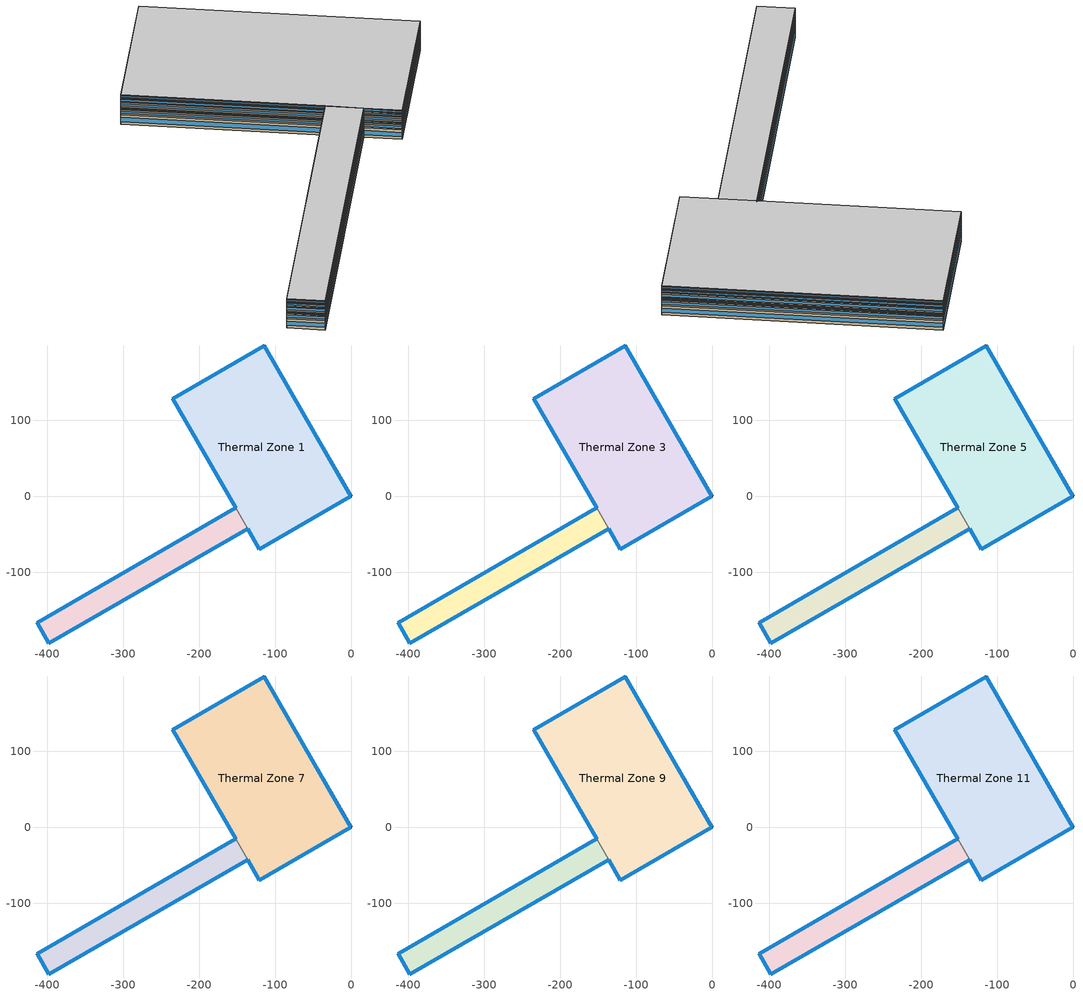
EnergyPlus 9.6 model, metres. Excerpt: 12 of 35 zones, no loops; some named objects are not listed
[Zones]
Thermal Zone 1
 floor ground (ExtSlabCarpet): 0,0 -120.7,-69.69 -136.36,-42.56 -152.08,-15.33 -235.15,128.56 -114.46,198.24 z0
 wall outside (Ext Wall): -136.36,-42.56 -120.7,-69.69 0,0 -114.46,198.24 -235.15,128.56 -152.08,-15.33 z0:8.78
 wall to Thermal Zone 2 (Interior Wall): -152.08,-15.33 -136.36,-42.56 z0:8.78
 window (Ext Window): -114.46,198.24 -235.14,128.56 z2.11:6.67; -136.35,-42.57 -120.7,-69.68 / -235.15,128.55 -152.08,-15.32 / -0.01,0.01 -114.45,198.23 z2.41:6.37; -120.69,-69.68 -0.01,-0.01 z2.94:5.84
Thermal Zone 2
 floor ground (ExtSlabCarpet): -136.36,-42.56 -398.09,-193.67 -413.81,-166.44 -152.08,-15.33 z0
 wall outside (Ext Wall): -152.08,-15.33 -413.81,-166.44 -398.09,-193.67 -136.36,-42.56 z0:8.78
 window (Ext Window): -152.09,-15.34 -413.8,-166.44 z2.11:6.67; -413.8,-166.45 -398.09,-193.66 z2.41:6.37; -398.08,-193.67 -136.37,-42.57 z2.94:5.84
Thermal Zone 3
 floor to Thermal Zone 1 (Interior Floor): 0,0 -120.7,-69.69 -136.36,-42.56 -152.08,-15.33 -235.15,128.56 -114.46,198.24 z8.78
 wall outside (Ext Wall): -136.36,-42.56 -120.7,-69.69 0,0 -114.46,198.24 -235.15,128.56 -152.08,-15.33 z8.78:13.68
 wall to Thermal Zone 4 (Interior Wall): -152.08,-15.33 -136.36,-42.56 z8.78:13.68
 window (Ext Window): -114.46,198.24 -235.14,128.56 z9.96:12.5; -136.35,-42.57 -120.7,-69.68 / -235.15,128.55 -152.08,-15.32 / -0.01,0.01 -114.45,198.23 z10.13:12.33; -120.69,-69.68 -0.01,-0.01 z10.42:12.04
Thermal Zone 4
 floor to Thermal Zone 2 (Interior Floor): -136.36,-42.56 -398.09,-193.67 -413.81,-166.44 -152.08,-15.33 z8.78
 wall outside (Ext Wall): -152.08,-15.33 -413.81,-166.44 -398.09,-193.67 -136.36,-42.56 z8.78:13.68
 window (Ext Window): -152.09,-15.34 -413.8,-166.44 z9.96:12.5; -413.8,-166.45 -398.09,-193.66 z10.13:12.33; -398.08,-193.67 -136.37,-42.57 z10.42:12.04
Thermal Zone 5
 floor to Thermal Zone 3 (Interior Floor): 0,0 -120.7,-69.69 -136.36,-42.56 -152.08,-15.33 -235.15,128.56 -114.46,198.24 z13.68
 wall outside (Ext Wall): -136.36,-42.56 -120.7,-69.69 0,0 -114.46,198.24 -235.15,128.56 -152.08,-15.33 z13.68:15.95
 wall to Thermal Zone 6 (Interior Wall): -152.08,-15.33 -136.36,-42.56 z13.68:15.95
 window (Ext Window): -114.46,198.24 -235.14,128.56 z14.22:15.41; -136.35,-42.57 -120.7,-69.68 / -235.15,128.55 -152.08,-15.32 / -0.01,0.01 -114.45,198.23 z14.3:15.33; -120.69,-69.68 -0.01,-0.01 z14.44:15.19
Thermal Zone 6
 floor to Thermal Zone 4 (Interior Floor): -136.36,-42.56 -398.09,-193.67 -413.81,-166.44 -152.08,-15.33 z13.68
 wall outside (Ext Wall): -152.08,-15.33 -413.81,-166.44 -398.09,-193.67 -136.36,-42.56 z13.68:15.95
 window (Ext Window): -152.09,-15.34 -413.8,-166.44 z14.22:15.41; -413.8,-166.45 -398.09,-193.66 z14.3:15.33; -398.08,-193.67 -136.37,-42.57 z14.44:15.19
Thermal Zone 7
 floor to Thermal Zone 5 (Interior Floor): 0,0 -120.7,-69.69 -136.36,-42.56 -152.08,-15.33 -235.15,128.56 -114.46,198.24 z15.95
 wall outside (Ext Wall): -136.36,-42.56 -120.7,-69.69 0,0 -114.46,198.24 -235.15,128.56 -152.08,-15.33 z15.95:20.67
 wall to Thermal Zone 8 (Interior Wall): -152.08,-15.33 -136.36,-42.56 z15.95:20.67
 window (Ext Window): -114.46,198.24 -235.14,128.56 z17.08:19.54; -136.35,-42.57 -120.7,-69.68 / -235.15,128.55 -152.08,-15.32 / -0.01,0.01 -114.45,198.23 z17.25:19.37; -120.69,-69.68 -0.01,-0.01 z17.53:19.09
Thermal Zone 8
 floor to Thermal Zone 6 (Interior Floor): -136.36,-42.56 -398.09,-193.67 -413.81,-166.44 -152.08,-15.33 z15.95
 wall outside (Ext Wall): -152.08,-15.33 -413.81,-166.44 -398.09,-193.67 -136.36,-42.56 z15.95:20.67
 window (Ext Window): -152.09,-15.34 -413.8,-166.44 z17.08:19.54; -413.8,-166.45 -398.09,-193.66 z17.25:19.37; -398.08,-193.67 -136.37,-42.57 z17.53:19.09
Thermal Zone 9
 floor to Thermal Zone 7 (Interior Floor): 0,0 -120.7,-69.69 -136.36,-42.56 -152.08,-15.33 -235.15,128.56 -114.46,198.24 z20.67
 wall outside (Ext Wall): -136.36,-42.56 -120.7,-69.69 0,0 -114.46,198.24 -235.15,128.56 -152.08,-15.33 z20.67:24.29
 wall to Thermal Zone 10 (Interior Wall): -152.08,-15.33 -136.36,-42.56 z20.67:24.29
 window (Ext Window): -114.46,198.24 -235.14,128.56 z21.54:23.42; -136.35,-42.57 -120.7,-69.68 / -235.15,128.55 -152.08,-15.32 / -0.01,0.01 -114.45,198.23 z21.67:23.29; -120.69,-69.68 -0.01,-0.01 z21.88:23.08
Thermal Zone 10
 floor to Thermal Zone 8 (Interior Floor): -136.36,-42.56 -398.09,-193.67 -413.81,-166.44 -152.08,-15.33 z20.67
 wall outside (Ext Wall): -152.08,-15.33 -413.81,-166.44 -398.09,-193.67 -136.36,-42.56 z20.67:24.29
 window (Ext Window): -152.09,-15.34 -413.8,-166.44 z21.54:23.42; -413.8,-166.45 -398.09,-193.66 z21.67:23.29; -398.08,-193.67 -136.37,-42.57 z21.88:23.08
Thermal Zone 11
 floor to Thermal Zone 9 (Interior Floor): 0,0 -120.7,-69.69 -136.36,-42.56 -152.08,-15.33 -235.15,128.56 -114.46,198.24 z24.29
 wall outside (Ext Wall): -136.36,-42.56 -120.7,-69.69 0,0 -114.46,198.24 -235.15,128.56 -152.08,-15.33 z24.29:27.55
 wall to Thermal Zone 12 (Interior Wall): -152.08,-15.33 -136.36,-42.56 z24.29:27.55
 window (Ext Window): -114.46,198.24 -235.14,128.56 z25.07:26.77; -136.35,-42.57 -120.7,-69.68 / -235.15,128.55 -152.08,-15.32 / -0.01,0.01 -114.45,198.23 z25.19:26.65; -120.69,-69.68 -0.01,-0.01 z25.38:26.46
 ceiling to Thermal Zone 13 (Interior Ceiling): -114.46,198.24 -235.15,128.56 -152.08,-15.33 -136.36,-42.56 -120.7,-69.69 0,0 z27.55
Thermal Zone 12
 floor to Thermal Zone 10 (Interior Floor): -136.36,-42.56 -398.09,-193.67 -413.81,-166.44 -152.08,-15.33 z24.29
 wall outside (Ext Wall): -152.08,-15.33 -413.81,-166.44 -398.09,-193.67 -136.36,-42.56 z24.29:27.55
 window (Ext Window): -152.09,-15.34 -413.8,-166.44 z25.07:26.77; -413.8,-166.45 -398.09,-193.66 z25.19:26.65; -398.08,-193.67 -136.37,-42.57 z25.38:26.46
 ceiling to Thermal Zone 14 (Interior Ceiling): -152.08,-15.33 -413.81,-166.44 -398.09,-193.67 -136.36,-42.56 z27.55
[Building]
Building 1: North Axis {deg}=-0
[Site:Location]
Washington Dc Dulles IntL Ar: Latitude {deg}=38.98; Longitude {deg}=-77.47; Time Zone {hr}=-5; Elevation {m}=82
[SizingPeriod:DesignDay] Month=7; Day of Month=21; Day Type=SummerDesignDay; Daily Dry-Bulb Temperature Range {deltaC}=14.4; Dry-Bulb Temperature Range Modifier Type=DefaultMultipliers; Barometric Pressure {Pa}=86790; Wind Speed {m/s}=5; Wind Direction {deg}=340; Rain Indicator=No; Snow Indicator=No; Daylight Saving Time Indicator=No; Solar Model Indicator=ASHRAETau; ASHRAE Clear Sky Optical Depth for Beam Irradiance (taub)=0.339; ASHRAE Clear Sky Optical Depth for Diffuse Irradiance (taud)=2.366; Begin Environment Reset Mode=FullResetAtBeginEnvironment
Name | Maximum Dry-Bulb Temperature {C} | Humidity Condition Type | Wetbulb or DewPoint at Maximum Dry-Bulb {C} | Enthalpy at Maximum Dry-Bulb {J/kg}
SALT-LAKE-CITY-IAP Ann Clg .4% Condns DB=>MWB | 36.5 | Wetbulb | 17.1
SALT-LAKE-CITY-IAP Ann Clg .4% Condns DP=>MDB | 22.5 | Dewpoint | 15.6
SALT-LAKE-CITY-IAP Ann Clg .4% Condns Enth=>MDB | 30.8 | Enthalpy |  | 59300
SALT-LAKE-CITY-IAP Ann Clg .4% Condns WB=>MDB | 31.2 | Wetbulb | 19
[Material] Thermal Absorptance=0.9
Name | Roughness | Thickness m | Conductivity W/m-K | Density kg/m3 | Specific Heat J/kg-K | Solar Absorptance | Visible Absorptance
wall concrete | MediumRough | 0.398 | 0.5 | 2243 | 837 | 0.65 | 0.65
Wall Insulation [37] | MediumRough | 0.0681 | 0.0432 | 91 | 837 | 0.5 | 0.5
F16 Acoustic tile | MediumSmooth | 0.0191 | 0.06 | 368 | 590 | 0.3 | 0.3
M11 100mm lightweight concrete | MediumRough | 0.1016 | 0.53 | 1280 | 840 | 0.5 | 0.5
MAT-CC05 4 HW CONCRETE | Rough | 0.1016 | 1.311 | 2240 | 836.8 | 0.85 | 0.85
G01a 19mm gypsum board | MediumSmooth | 0.019 | 0.16 | 800 | 1090 | 0.4 | 0.4
[Material:AirGap]
Name | Thermal Resistance m2-K/W
F04 Wall air space resistance | 0.15
F05 Ceiling air space resistance | 0.18
[Material:NoMass]
CP02 CARPET PAD: Roughness=Smooth; Thermal Resistance m2-K/W=0.1; Thermal Absorptance=0.9; Solar Absorptance=0.8; Visible Absorptance=0.8
[WindowMaterial:SimpleGlazingSystem]
Window Material Simple Glazing System: U-Factor W/m2-K=1.51; Solar Heat Gain Coefficient=0.25
[Construction]
Ext Wall: wall concrete, Wall Insulation [37]
Ext Window: Window Material Simple Glazing System
ExtSlabCarpet: MAT-CC05 4 HW CONCRETE, CP02 CARPET PAD
Interior Ceiling: M11 100mm lightweight concrete, F05 Ceiling air space resistance, F16 Acoustic tile
Interior Floor: F16 Acoustic tile, F05 Ceiling air space resistance, M11 100mm lightweight concrete
Interior Wall: G01a 19mm gypsum board, F04 Wall air space resistance, G01a 19mm gypsum board
[Zone]
Thermal Zone 1; Thermal Zone 2: 240, 0, 0, 0, , 1, , , , , , Yes
Thermal Zone 3; Thermal Zone 4: 240, 0, 0, 8.78, , 1, , , , , , Yes
Thermal Zone 5; Thermal Zone 6: 240, 0, 0, 13.68, , 1, , , , , , Yes
Thermal Zone 7; Thermal Zone 8: 240, 0, 0, 15.95, , 1, , , , , , Yes
Thermal Zone 9; Thermal Zone 10: 240, 0, 0, 20.67, , 1, , , , , , Yes
Thermal Zone 11; Thermal Zone 12: 240, 0, 0, 24.29, , 1, , , , , , Yes
[ZoneList]
Availability Manager Night Cycle 1 Cooling Control Zones List; Availability Manager Night Cycle 1 Heating Control Zones List; Availability Manager Night Cycle 1 Heating Zone Fans Only Zones List: Thermal Zone 1, Thermal Zone 2, Thermal Zone 3, Thermal Zone 4, Thermal Zone 5, Thermal Zone 6, Thermal Zone 7, Thermal Zone 8, Thermal Zone 9, Thermal Zone 10, Thermal Zone 11, Thermal Zone 12
Availability Manager Night Cycle 2 Cooling Control Zones List; Availability Manager Night Cycle 2 Heating Control Zones List; Availability Manager Night Cycle 2 Heating Zone Fans Only Zones List: Thermal Zone 13, Thermal Zone 14, Thermal Zone 15, Thermal Zone 16, Thermal Zone 17, Thermal Zone 18, Thermal Zone 19, Thermal Zone 20, Thermal Zone 21, Thermal Zone 22, Thermal Zone 23, Thermal Zone 24
Availability Manager Night Cycle 3 Cooling Control Zones List; Availability Manager Night Cycle 3 Heating Control Zones List; Availability Manager Night Cycle 3 Heating Zone Fans Only Zones List: Thermal Zone 25, Thermal Zone 26, Thermal Zone 27, Thermal Zone 28, Thermal Zone 29, Thermal Zone 30, Thermal Zone 31
Availability Manager Night Cycle 4 Cooling Control Zones List; Availability Manager Night Cycle 4 Heating Control Zones List; Availability Manager Night Cycle 4 Heating Zone Fans Only Zones List: Thermal Zone 32, Thermal Zone 33, Thermal Zone 34
[AvailabilityManager:NightCycle] Applicability Schedule=Always On Discrete; Fan Schedule=Always On Discrete hvac_library; Control Type=CycleOnAnyCoolingOrHeatingZone; Thermostat Tolerance deltaC=1; Cycling Run Time Control Type=FixedRunTime; Cycling Run Time s=3600
Name | Cooling Control Zone or Zone List | Heating Control Zone or Zone List | Heating Zone Fans Only Zone or Zone List
Availability Manager Night Cycle 1 | Availability Manager Night Cycle 1 Cooling Control Zones List | Availability Manager Night Cycle 1 Heating Control Zones List | Availability Manager Night Cycle 1 Heating Zone Fans Only Zones List
Availability Manager Night Cycle 2 | Availability Manager Night Cycle 2 Cooling Control Zones List | Availability Manager Night Cycle 2 Heating Control Zones List | Availability Manager Night Cycle 2 Heating Zone Fans Only Zones List
Availability Manager Night Cycle 3 | Availability Manager Night Cycle 3 Cooling Control Zones List | Availability Manager Night Cycle 3 Heating Control Zones List | Availability Manager Night Cycle 3 Heating Zone Fans Only Zones List
Availability Manager Night Cycle 4 | Availability Manager Night Cycle 4 Cooling Control Zones List | Availability Manager Night Cycle 4 Heating Control Zones List | Availability Manager Night Cycle 4 Heating Zone Fans Only Zones List
[AvailabilityManager:Scheduled] Schedule=Always On Discrete
Air Loop HVAC Outdoor Air System 1 Availability Manager; Air Loop HVAC Outdoor Air System 2 Availability Manager; Air Loop HVAC Outdoor Air System 3 Availability Manager; Air Loop HVAC Outdoor Air System 4 Availability Manager
[Schedule:Constant]
Always On Discrete; Always On Discrete hvac_library: 1
